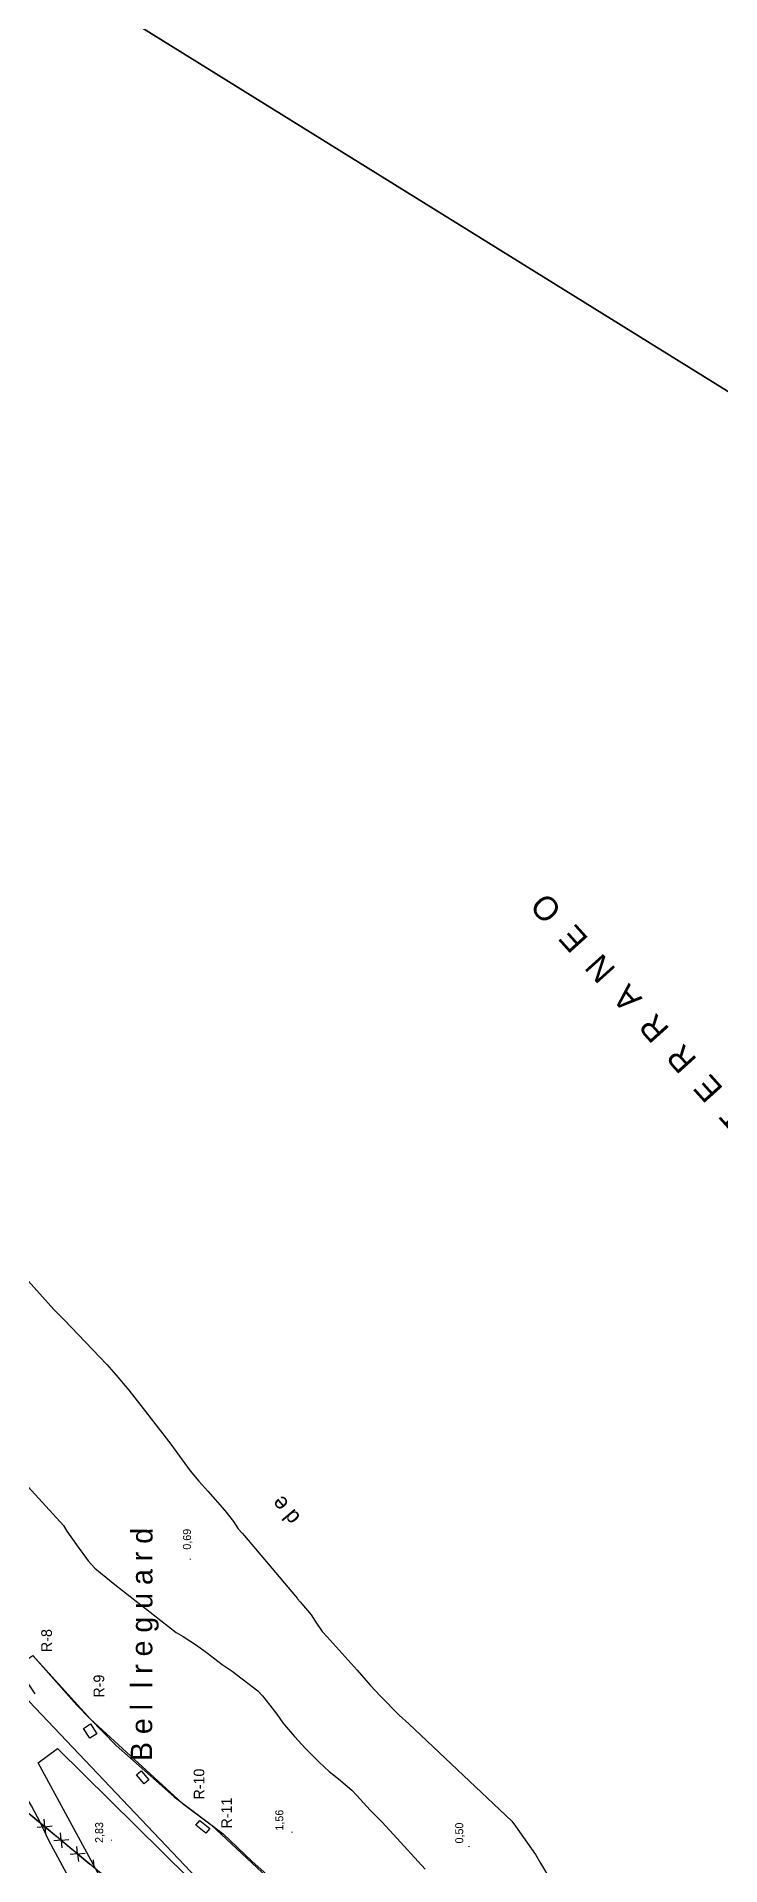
# Model space of a CAD drawing. Extents: x 748454 to 749044, y 4316681 to 4317708.
# Drawn here: x 748688.9 to 748817.2, y 4317015.2 to 4317358 of the extents above; entities that cross this region are included whole.
import ezdxf
from ezdxf.enums import TextEntityAlignment as Align

# ---------------------------------------------------------------- set-up
doc = ezdxf.new("R2010")
doc.units = 0
doc.linetypes.add('DASHED', pattern=[0])
doc.linetypes.add('DIVIDE', pattern=[0])
doc.layers.get('0').update_dxf_attribs({"linetype": 'CONTINUOUS'})
for name, color, linetype in [('1', 7, 'CONTINUOUS'), ('11', 7, 'CONTINUOUS'), ('24', 7, 'CONTINUOUS'), ('32', 7, 'CONTINUOUS'), ('33', 7, 'CONTINUOUS'), ('39', 7, 'CONTINUOUS'), ('44', 7, 'CONTINUOUS'), ('48', 7, 'CONTINUOUS'), ('50', 7, 'CONTINUOUS'), ('53', 7, 'CONTINUOUS'), ('PATTERN_CLASS', 7, 'CONTINUOUS')]:
    doc.layers.add(name, color=color, linetype=linetype)

msp = doc.modelspace()

# ---------------------------------------------------------------- linework, layer by layer
at = {"layer": '1', "color": 0, "linetype": 'CONTINUOUS'}
for points in [[(748688.68, 4317047.35), (748685.19, 4317052.54), (748688.19, 4317054.54), (748696.47, 4317045.24), (748703.82, 4317037.69), (748711.91, 4317030.58)], [(748697.72, 4317040.88), (748699.02, 4317041.73), (748700.23, 4317039.89), (748698.93, 4317039.04), (748697.72, 4317040.88)], [(748707.66, 4317032.17), (748708.53, 4317032.92), (748709.98, 4317031.25), (748709.11, 4317030.5), (748707.66, 4317032.17)], [(748711.91, 4317030.58), (748714.7, 4317028.09), (748723.93, 4317021.1), (748729.28, 4317016.03), (748735.59, 4317010.39), (748739.17, 4317006.39), (748741.44, 4317003.54), (748750.02, 4316991.57), (748759.66, 4316977.07)], [(748718.8, 4317022.77), (748719.52, 4317023.66), (748721.38, 4317022.14), (748720.66, 4317021.25), (748718.8, 4317022.77)]]:
    msp.add_lwpolyline(points, dxfattribs=at)
at = {"layer": '11', "color": 0, "linetype": 'CONTINUOUS'}
msp.add_lwpolyline([(748696.71, 4317009.71), (748693.37, 4317015.93), (748691.21, 4317019.9), (748689.62, 4317023.21), (748687.94, 4317026.36), (748686.71, 4317028.53), (748685.93, 4317029.81), (748684.49, 4317031.63), (748683.21, 4317033.02), (748682.44, 4317033.9), (748681.25, 4317035.01), (748680.57, 4317035.48), (748679.86, 4317035.81), (748678.93, 4317035.88), (748677.8, 4317035.91), (748677.27, 4317035.86), (748676.58, 4317035.68), (748675.85, 4317035.45), (748675.27, 4317035.24), (748674.52, 4317034.91)], dxfattribs=at)
at = {"layer": '24', "color": 0, "linetype": 'CONTINUOUS'}
for points in [[(748662.32, 4317152.63), (748692.13, 4317119.4), (748694.08, 4317117.44), (748702.1, 4317109.09), (748703.86, 4317107.08), (748706.21, 4317104.27), (748708.49, 4317101.43), (748714.11, 4317094.16), (748715.71, 4317091.88), (748717.73, 4317089.16), (748719.32, 4317087.24), (748721.06, 4317085.34), (748724.23, 4317081.73), (748725.86, 4317079.68), (748726.73, 4317078.28), (748727.47, 4317077.49), (748727.94, 4317076.98), (748737.46, 4317065.68), (748737.78, 4317065.29), (748737.86, 4317065.16)], [(748737.86, 4317065.16), (748738.33, 4317064.62), (748738.68, 4317064.24), (748740.4, 4317062.16), (748741.14, 4317060.96), (748742.47, 4317059.08), (748743.43, 4317058.05), (748749.04, 4317051.8), (748751.48, 4317048.98), (748753.44, 4317046.91), (748756.89, 4317043.4), (748758.71, 4317041.74), (748778.04, 4317023.48), (748778.72, 4317022.56), (748782.47, 4317017.28), (748783.44, 4317015.61), (748785.38, 4317012.41)]]:
    msp.add_lwpolyline(points, dxfattribs=at)
at = {"layer": '32', "color": 0, "linetype": 'DASHED'}
msp.add_lwpolyline([(748500, 4317283.54), (748506.28, 4317275.92), (748541.62, 4317231.65), (748600.74, 4317157.9), (748659.93, 4317082.38), (748685.19, 4317052.54), (748688.19, 4317054.54), (748699.02, 4317042.59), (748716.23, 4317026.88), (748721.66, 4317022.82), (748739.87, 4317005.81), (748797.21, 4316922.4), (748827.57, 4316879.83), (748832.96, 4316877.52), (748842.42, 4316878.95), (748846.58, 4316875.06), (748853.75, 4316875.92), (748867, 4316852.13), (748864.27, 4316846.14), (748858.09, 4316840.23), (748899.57, 4316784), (748918.43, 4316758.11)], dxfattribs=at)
at = {"layer": '33', "color": 0, "linetype": 'CONTINUOUS'}
for p, q in [((748687.37, 4317025.02), (748689.68, 4317023.11)), ((748690.45, 4317022.47), (748689.04, 4317022.34)), ((748690.45, 4317022.47), (748690.32, 4317023.88)), ((748690.45, 4317022.47), (748691.86, 4317022.6)), ((748690.45, 4317022.47), (748690.59, 4317021.06)), ((748690.45, 4317022.47), (748692.76, 4317020.56)), ((748693.54, 4317019.92), (748692.13, 4317019.79)), ((748693.54, 4317019.92), (748693.4, 4317021.33)), ((748693.54, 4317019.92), (748694.94, 4317020.06)), ((748693.54, 4317019.92), (748693.67, 4317018.51)), ((748693.54, 4317019.92), (748695.85, 4317018.01)), ((748696.62, 4317017.37), (748695.21, 4317017.24)), ((748696.62, 4317017.37), (748696.48, 4317018.78)), ((748696.62, 4317017.37), (748698.03, 4317017.51)), ((748696.62, 4317017.37), (748696.75, 4317015.97)), ((748696.62, 4317017.37), (748698.93, 4317015.46)), ((748699.7, 4317014.83), (748699.57, 4317016.23))]:
    msp.add_line(p, q, dxfattribs=at)
at = {"layer": '39', "color": 0, "linetype": 'CONTINUOUS'}
msp.add_lwpolyline([(748500, 4317261.85), (748510.53, 4317249.73), (748569.53, 4317181.8), (748628.43, 4317114.72), (748687.54, 4317045.95), (748730.71, 4317000.47), (748777.29, 4316951.7), (748802.54, 4316915.6), (748809.14, 4316902.7), (748833.5, 4316856.99), (748871.61, 4316804.65), (748909.73, 4316752.3), (748918.43, 4316758.11)], dxfattribs=at)
at = {"layer": '44', "color": 0, "linetype": 'CONTINUOUS'}
for points in [[(748683.94, 4317089.82), (748693.94, 4317078.92), (748694.62, 4317077.88), (748696.43, 4317075.3), (748698.62, 4317072.3), (748699.85, 4317070.9), (748700.88, 4317070.02), (748703.59, 4317067.83), (748715.09, 4317058.88)], [(748715.09, 4317058.88), (748716.41, 4317058.09), (748718.92, 4317056.46), (748720.97, 4317054.97), (748723.73, 4317052.86), (748725.58, 4317051.63), (748727.5, 4317050.19), (748730.42, 4317047.91), (748731.28, 4317046.99), (748732.65, 4317045.27), (748733.99, 4317043.57)], [(748733.99, 4317043.57), (748735.11, 4317041.94), (748735.43, 4317041.54), (748737.3, 4317039.39), (748739.44, 4317037.08), (748741.89, 4317034.56), (748743.78, 4317032.83), (748745.51, 4317031.45), (748748.05, 4317029.31), (748748.95, 4317028.3), (748751.48, 4317025.57), (748753.64, 4317023.4), (748755.88, 4317021.02), (748761.81, 4317014.48)]]:
    msp.add_lwpolyline(points, dxfattribs=at)
at = {"layer": '53', "color": 0, "linetype": 'CONTINUOUS'}
msp.add_lwpolyline([(748717.47, 4317012.8), (748705.53, 4317004.37), (748689.21, 4317034.44), (748692.82, 4317037.12), (748717.47, 4317012.8)], dxfattribs=at)
at = {"layer": 'PATTERN_CLASS', "color": 0, "linetype": 'DIVIDE'}
msp.add_lwpolyline([(748680.43, 4317030.75), (748703.63, 4317011.58), (748708.12, 4317007.84), (748723.64, 4316992.52), (748780.88, 4316910.85), (748811.28, 4316868.21)], dxfattribs=at)

# ---------------------------------------------------------------- texts
at = {"layer": '32', "color": 0, "linetype": 'CONTINUOUS'}
for s, p in [('R-8   ', (748690.79, 4317058.46)), ('R-9   ', (748700.6, 4317049.92)), ('R-10  ', (748719.38, 4317031.19)), ('R-11  ', (748724.56, 4317025.76))]:
    msp.add_text(s, height=2, rotation=90, dxfattribs=at).set_placement(p, align=Align.MIDDLE)
at = {"layer": '48', "color": 0, "linetype": 'CONTINUOUS'}
for s, p in [(' 0,69', (748717.87, 4317073.83)), ('.', (748717.87, 4317072.33)), (' 2,83', (748701.4, 4317018.87)), (' 1,56', (748735.19, 4317021.19)), (' 0,50', (748768.94, 4317018.77)), ('.', (748703.09, 4317019.65)), ('.', (748736.93, 4317021.19)), ('.', (748770.14, 4317018.46))]:
    msp.add_text(s, height=1.5, rotation=90, dxfattribs=at).set_placement(p)
at = {"layer": '50', "color": 0, "linetype": 'CONTINUOUS'}
for s, height, rotation, p in [('M  A  R                   M  E  D  I     T  E  R  R  A  N  E  O', 4.5, 131.995, (748879.6, 4317092.21)), ('B e l  l r e g u a r d', 4, 89.8925, (748710.58, 4317034.76))]:
    msp.add_text(s, height=height, rotation=rotation, dxfattribs=at).set_placement(p)
msp.add_text('d e', height=3, rotation=130.1134, dxfattribs=at).set_placement((748736.23, 4317078.59), align=Align.TOP_LEFT)

# ---------------------------------------------------------------- meshes
at = {"color": 0, "linetype": 'CONTINUOUS'}
mesh = msp.add_polyface(dxfattribs=at)
corners = [(748454.5, 4316681), (748454.5, 4316681), (748454.5, 4316871.96), (748762.5, 4316681), (748454.5, 4317046.49), (749044, 4316681), (748454.5, 4317707.5), (749044, 4317342.01), (749044, 4317707.5)]
mesh.append_faces([[corners[k] for k in face] for face in [(0, 1, 3, 2), (2, 3, 5, 4), (4, 5, 7, 6), (6, 7, 8, 8)]], dxfattribs={"vtx0": -1, "vtx2": -1, "color": 0})
mesh = msp.add_polyface(dxfattribs=at)
corners = [(748464.5, 4316691), (748464.5, 4316691), (748464.5, 4316875.76), (748762.5, 4316691), (748464.5, 4317044.09), (749034, 4316691), (748464.5, 4317511), (749034, 4317157.91), (748762.5, 4317511), (749034, 4317342.67), (749034, 4317511)]
mesh.append_faces([[corners[k] for k in face] for face in [(0, 1, 3, 2), (2, 3, 5, 4), (4, 5, 7, 6), (6, 7, 9, 8), (8, 9, 10, 10)]], dxfattribs={"vtx0": -1, "vtx2": -1, "color": 0})

doc.saveas('drawing.dxf')
